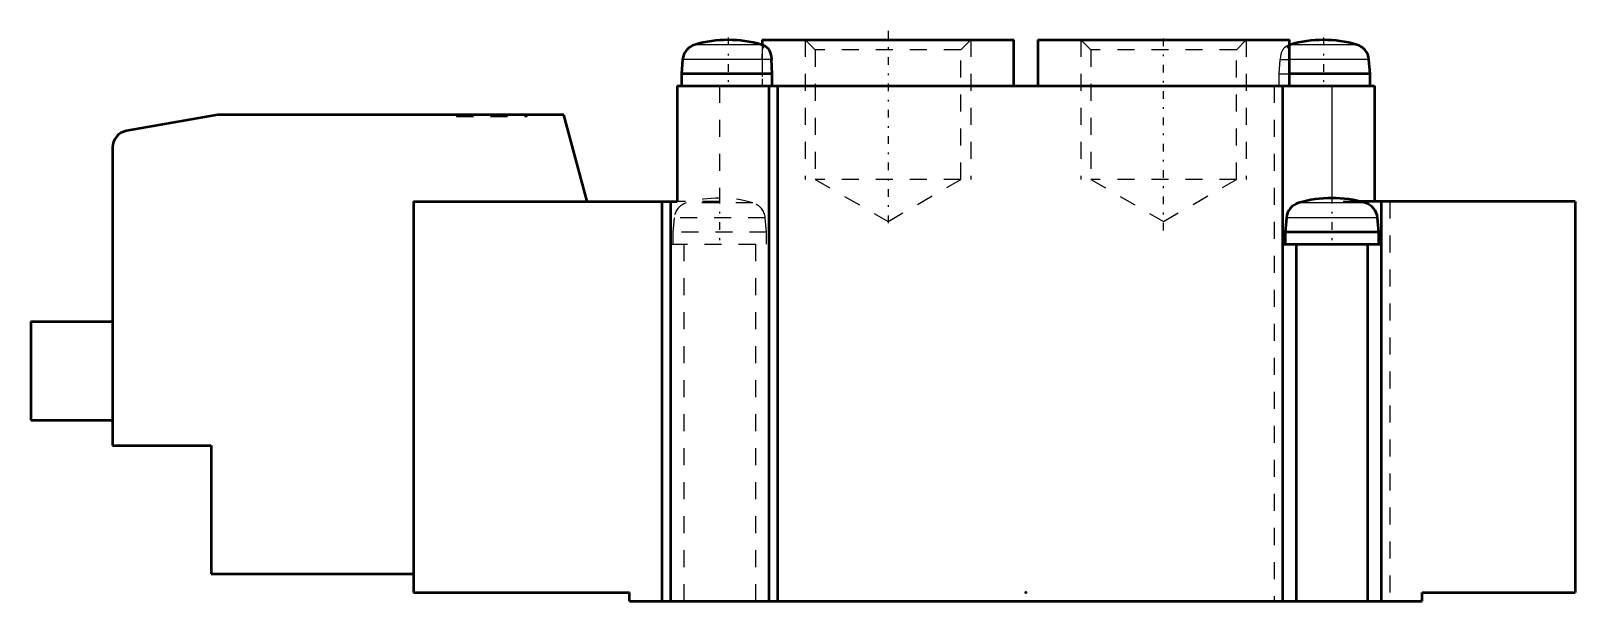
# Model space of a CAD drawing. Header units: millimetres. Extents: x -58.5 to 32.3, y -0.5 to 33.
import ezdxf

# ---------------------------------------------------------------- set-up
doc = ezdxf.new("R2010")
doc.units = ezdxf.units.MM
doc.linetypes.add('Center', pattern=[1.5, 0.45, -0.5, 0.05, -0.5])
doc.linetypes.add('Dashed', pattern=[2, 1, -1])
for name, color, linetype, lineweight in [('2d ConnectionPoints', 7, 'Continuous', 50), ('AM_0', 7, 'Continuous', 50), ('AM_4', 3, 'Continuous', 25), ('AM_5', 3, 'Continuous', 25), ('AM_7', 7, 'Center', 25), ('AM_9', 6, 'Dashed', 25)]:
    doc.layers.add(name, color=color, linetype=linetype, lineweight=lineweight)

msp = doc.modelspace()

# ---------------------------------------------------------------- linework, layer by layer
at = {"layer": '2d ConnectionPoints'}
msp.add_point((0, 0), dxfattribs=at)
at = {"layer": 'AM_0'}
for p, q in [((-15.5, 32.5), (-15.5, 32.207)), ((-15.5, 32.5), (-0.7, 32.5)), ((-0.7, 29.8), (-0.7, 32.5)), ((0.7, 32.5), (0.7, 29.8)), ((0.7, 32.5), (15.5, 32.5)), ((15.5, 29.8), (15.5, 32.5)), ((-20.176, 31.347), (-20.25, 30.5)), ((-14.904, 30.5), (-14.948, 31.347)), ((20.25, 30.5), (20.176, 31.347)), ((-20.25, 30.5), (-20.25, 29.8)), ((-14.904, 30.5), (-20.25, 30.5)), ((-14.904, 29.8), (-14.904, 30.5)), ((20.25, 30.5), (15.499, 30.5)), ((20.25, 29.8), (20.25, 30.5)), ((-20.5, 29.8), (-20.5, 23)), ((-20.5, 29.8), (20.5, 29.8)), ((-15.1, 29.8), (-15.1, -0.5)), ((-14.6, 29.8), (-14.6, -0.5)), ((15.1, 29.8), (15.1, -0.5)), ((20.5, 29.8), (20.5, 23)), ((-47.5, 28.1), (-52.874, 27.152)), ((-27.167, 28.1), (-47.5, 28.1)), ((-25.8, 23), (-27.167, 28.1)), ((-53.7, 26.168), (-53.7, 8.65)), ((-36, 23), (-20.5, 23)), ((-36, 23), (-36, 0)), ((-21.4, 23), (-21.4, -0.5)), ((-20.9, 23), (-20.9, -0.5)), ((32.3, 23), (19.661, 23)), ((20.9, 23), (20.9, -0.5)), ((32.3, 23), (32.3, 0)), ((15.324, 22.047), (15.25, 21.2)), ((20.75, 21.2), (20.676, 22.047)), ((15.25, 21.2), (15.25, 20.5)), ((20.75, 21.2), (15.25, 21.2)), ((20.75, 20.5), (20.75, 21.2)), ((15.1, 20.5), (20.9, 20.5)), ((15.9, 20.5), (15.9, -0.5)), ((20.1, 20.5), (20.1, -0.5)), ((-58.5, 15.95), (-53.7, 15.95)), ((-58.5, 15.95), (-58.5, 10.15)), ((-58.5, 10.15), (-53.7, 10.15)), ((-53.7, 8.65), (-47.9, 8.65)), ((-47.9, 8.65), (-47.9, 1.1)), ((-47.9, 1.1), (-36, 1.1)), ((-36, 0), (-23.3, 0)), ((-23.3, -0.5), (-23.3, 0)), ((23.3, -0.5), (23.3, 0)), ((23.3, 0), (32.3, 0)), ((-23.3, -0.5), (23.3, -0.5))]:
    msp.add_line(p, q, dxfattribs=at)
msp.add_lwpolyline([(-15.225, 32.063), (-15.218, 32.058), (-15.166, 32.009), (-15.111, 31.936), (-15.066, 31.855), (-15.023, 31.75), (-14.971, 31.548), (-14.948, 31.347)], dxfattribs=at)
for centre, radius, start, end in [((-19.18, 31.26), 1, 106.25703, 175), ((-17.5, 25.5), 7, 73.74297, 106.25703), ((-15.82, 31.26), 1, 53.34518, 73.74297), ((15.82, 31.26), 1, 106.25703, 108.68224), ((17.5, 25.5), 7, 73.74297, 106.25703), ((19.18, 31.26), 1, 5, 73.74297), ((-52.7, 26.168), 1, 100, 180), ((16.32, 21.96), 1, 106.25703, 175), ((18, 16.2), 7, 73.74297, 106.25703), ((19.68, 21.96), 1, 5, 73.74297)]:
    msp.add_arc(centre, radius, start, end, dxfattribs=at)
at = {"layer": 'AM_4'}
for p, q in [((-15.54, 32.22), (-19.46, 32.22)), ((19.46, 32.22), (15.54, 32.22)), ((-14.948, 31.347), (-20.176, 31.347)), ((20.176, 31.347), (15.497, 31.347)), ((18, 29.8), (18, 23.2)), ((19.96, 22.92), (16.04, 22.92)), ((20.676, 22.047), (15.324, 22.047))]:
    msp.add_line(p, q, dxfattribs=at)
at = {"layer": 'AM_5', "linetype": 'Dashed'}
for p, q in [((-12.964, 32.5), (-12.964, 24.3)), ((-3.236, 32.5), (-3.236, 24.3)), ((3.236, 32.5), (3.236, 24.3)), ((12.964, 32.5), (12.964, 24.3))]:
    msp.add_line(p, q, dxfattribs=at)
at = {"layer": 'AM_7'}
for p, q in [((-8.1, 33.034), (-8.1, 21.294)), ((8.1, 21.294), (8.1, 33.034)), ((-17.5, 32.635), (-17.5, 29.665)), ((17.5, 32.635), (17.5, 29.665)), ((-31.4, 28.105), (-31.4, 27.995)), ((-18, 23.335), (-18, 20.365)), ((18, 23.335), (18, 20.365))]:
    msp.add_line(p, q, dxfattribs=at)
at = {"layer": 'AM_9'}
for p, q in [((-15.5, 32.207), (-15.5, 29.8)), ((-12.964, 32.5), (-12.383, 31.919)), ((-12.383, 31.919), (-12.383, 24.3)), ((-3.817, 31.919), (-12.383, 31.919)), ((-3.817, 31.919), (-3.236, 32.5)), ((-3.817, 24.3), (-3.817, 31.919)), ((3.236, 32.5), (3.817, 31.919)), ((3.817, 31.919), (3.817, 24.3)), ((12.383, 31.919), (3.817, 31.919)), ((12.383, 31.919), (12.964, 32.5)), ((12.383, 24.3), (12.383, 31.919)), ((-15.497, 31.347), (-15.499, 29.8)), ((14.904, 30.5), (14.948, 31.347)), ((14.948, 31.347), (15.497, 31.347)), ((15.497, 31.347), (15.499, 29.8)), ((14.904, 30.5), (15.499, 30.5)), ((14.904, 29.8), (14.904, 30.5)), ((-18, 29.8), (-18, 23)), ((14.6, 29.8), (14.6, -0.5)), ((-33.475, 28.1), (-33.475, 28)), ((-33.475, 28), (-29.325, 28)), ((-29.325, 28), (-29.325, 28.1)), ((-12.383, 24.3), (-8.1, 21.827)), ((-3.817, 24.3), (-12.383, 24.3)), ((-8.1, 21.827), (-3.817, 24.3)), ((3.817, 24.3), (8.1, 21.827)), ((12.383, 24.3), (3.817, 24.3)), ((8.1, 21.827), (12.383, 24.3)), ((-18, 23), (-20.5, 23)), ((-16.04, 22.92), (-19.96, 22.92)), ((18, 23.2), (18, 23)), ((19.661, 23), (18, 23)), ((21.4, 23), (21.4, -0.5)), ((-20.676, 22.047), (-20.75, 21.2)), ((-15.324, 22.047), (-20.676, 22.047)), ((-15.25, 21.2), (-15.324, 22.047)), ((-20.75, 21.2), (-20.75, 20.5)), ((-15.25, 21.2), (-20.75, 21.2)), ((-15.25, 20.5), (-15.25, 21.2)), ((-20.9, 20.5), (-15.1, 20.5)), ((-20.1, 20.5), (-20.1, -0.5)), ((-15.9, 20.5), (-15.9, -0.5))]:
    msp.add_line(p, q, dxfattribs=at)
for points in [[(-15.497, 31.347), (-15.494, 31.581), (-15.486, 31.773), (-15.477, 31.874), (-15.464, 31.955), (-15.436, 32.039), (-15.398, 32.088), (-15.32, 32.106), (-15.225, 32.063)], [(15.224, 32.063), (15.218, 32.058), (15.166, 32.009), (15.111, 31.936), (15.066, 31.855), (15.023, 31.75), (14.971, 31.548), (14.948, 31.347)], [(15.497, 31.347), (15.494, 31.581), (15.486, 31.773), (15.477, 31.874), (15.464, 31.955), (15.436, 32.039), (15.398, 32.088), (15.32, 32.106), (15.224, 32.063)]]:
    msp.add_lwpolyline(points, dxfattribs=at)
for centre, radius, start, end in [((15.82, 31.26), 1, 108.68224, 126.66635), ((-19.68, 21.96), 1, 106.25703, 175), ((-18, 16.2), 7, 73.74297, 106.25703), ((-16.32, 21.96), 1, 5, 73.74297)]:
    msp.add_arc(centre, radius, start, end, dxfattribs=at)

doc.saveas('drawing.dxf')
